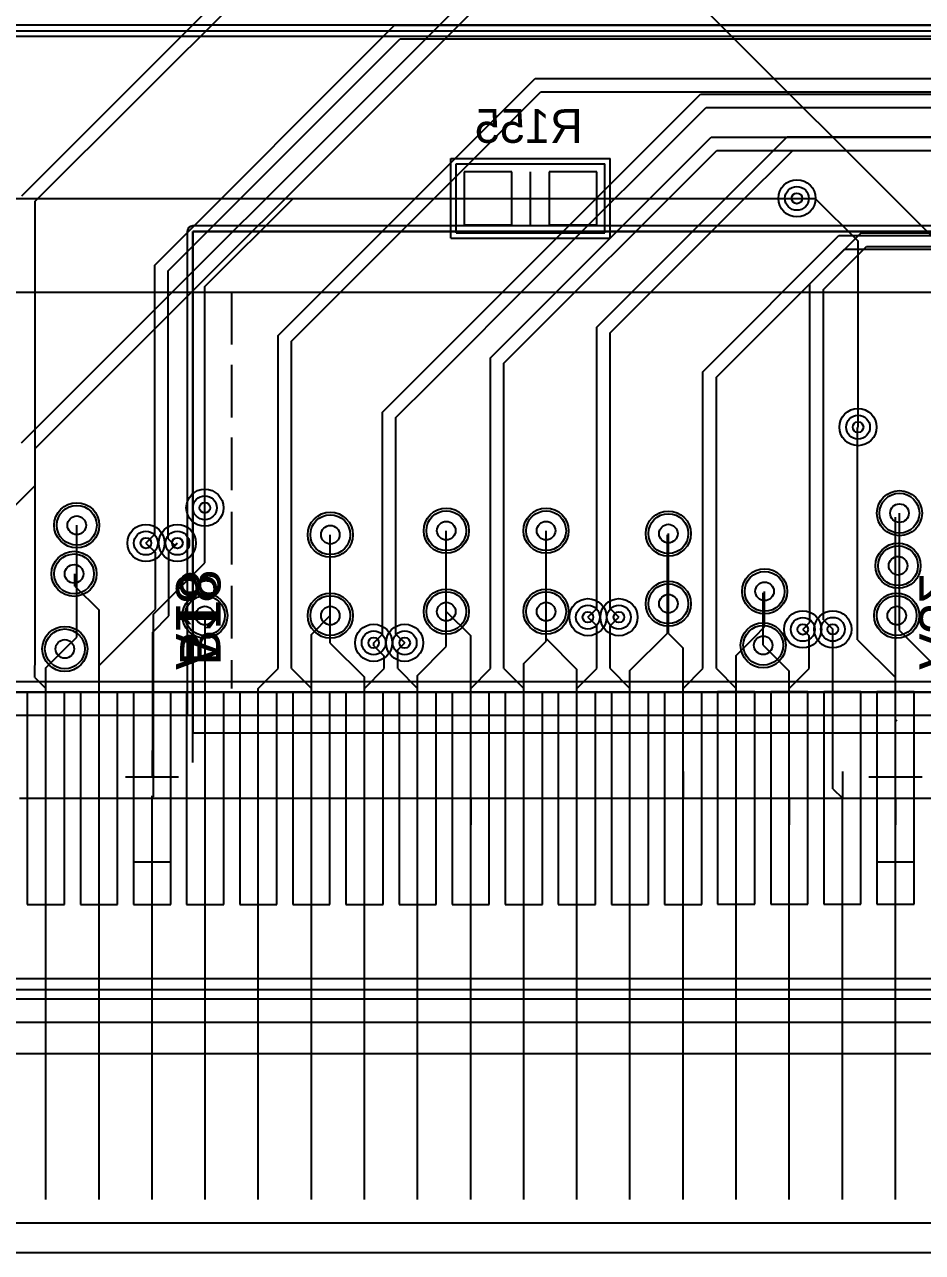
# Model space of a CAD drawing. Extents: x 28 to 300, y 18 to 330.
# Drawn here: x 137.5 to 154.41, y 79.44 to 102.57 of the extents above; entities that cross this region are included whole.
import ezdxf

# ---------------------------------------------------------------- set-up
doc = ezdxf.new("R2010")
doc.units = 0
for name, color, linetype in [('BOTTOMLAYER', 5, 'CONTINUOUS'), ('BOTTOMOVERLAY', 54, 'CONTINUOUS'), ('BOTTOMPASTE', 16, 'CONTINUOUS'), ('BOTTOMSOLDER', 6, 'CONTINUOUS'), ('DRILLDRAWING', 1, 'CONTINUOUS'), ('INTERNALPLANE1', 76, 'CONTINUOUS'), ('INTERNALPLANE6', 136, 'CONTINUOUS'), ('KEEPOUTLAYER', 6, 'CONTINUOUS'), ('MECHANICAL1', 6, 'CONTINUOUS'), ('MECHANICAL10', 56, 'CONTINUOUS'), ('MECHANICAL14', 56, 'CONTINUOUS'), ('MECHANICAL15', 56, 'CONTINUOUS'), ('MECHANICAL16', 56, 'CONTINUOUS'), ('MECHANICAL8', 56, 'CONTINUOUS'), ('MECHANICAL9', 56, 'CONTINUOUS'), ('MIDLAYER1', 16, 'CONTINUOUS'), ('MIDLAYER3', 90, 'CONTINUOUS'), ('MULTILAYER', 9, 'CONTINUOUS'), ('TOPLAYER', 1, 'CONTINUOUS'), ('TOPOVERLAY', 2, 'CONTINUOUS'), ('TOPSOLDER', 216, 'CONTINUOUS'), ('VIAHOLELAYER', 16, 'CONTINUOUS')]:
    doc.layers.add(name, color=color, linetype=linetype)

msp = doc.modelspace()

# ---------------------------------------------------------------- linework, layer by layer
at = {"layer": 'BOTTOMLAYER'}
for p, q in [((145.775, 99.8), (145.775, 98.8)), ((146.675, 99.8), (145.775, 99.8)), ((146.675, 98.8), (146.675, 99.8)), ((147.375, 99.8), (147.375, 98.8)), ((148.275, 99.8), (147.375, 99.8)), ((148.275, 98.8), (148.275, 99.8)), ((140.894, 97.638), (142.556, 99.3)), ((142.556, 99.3), (146.225, 99.3)), ((147.825, 99.3), (152.044, 99.3)), ((152.044, 99.3), (152.389, 99.3)), ((152.389, 99.3), (153.195, 98.494)), ((145.775, 98.8), (146.675, 98.8)), ((147.375, 98.8), (148.275, 98.8)), ((153.195, 94.991), (153.195, 98.494)), ((140.894, 93.472), (140.894, 97.638)), ((153.9, 92.38), (153.9, 93.296)), ((138.481, 92.227), (138.481, 93.142)), ((145.44, 91.516), (145.44, 93.04)), ((147.32, 91.516), (147.32, 93.04)), ((139.784, 92.807), (139.962, 92.629)), ((140.216, 92.646), (140.376, 92.806)), ((140.376, 92.806), (140.376, 92.807)), ((143.256, 91.44), (143.256, 92.964)), ((149.623, 91.664), (149.623, 92.985)), ((139.962, 91.562), (139.962, 92.629)), ((140.216, 91.435), (140.216, 92.646)), ((153.9, 91.44), (153.9, 92.38)), ((138.481, 91.036), (138.481, 92.227)), ((151.435, 91.226), (151.435, 91.897)), ((149.623, 91.106), (149.623, 91.664)), ((138.9, 90.5), (139.962, 91.562)), ((139.911, 91.13), (140.216, 91.435)), ((140.894, 91.44), (140.9, 91.434)), ((140.9, 88), (140.9, 91.434)), ((142.9, 91.084), (143.256, 91.44)), ((145.44, 91.516), (145.9, 91.057)), ((147.32, 90.957), (147.32, 91.516)), ((148.108, 91.41), (148.273, 91.245)), ((148.527, 91.245), (148.692, 91.41)), ((153.9, 89.483), (153.9, 91.44)), ((148.273, 90.441), (148.273, 91.245)), ((148.527, 90.441), (148.527, 91.245)), ((151.25, 91.041), (151.435, 91.226)), ((152.154, 91.181), (152.273, 91.062)), ((152.721, 88.18), (152.721, 91.182)), ((138.257, 90.813), (138.481, 91.036)), ((139.911, 88.411), (139.911, 91.13)), ((142.9, 88), (142.9, 91.084)), ((144.073, 90.874), (144.073, 90.928)), ((144.527, 90.798), (144.657, 90.928)), ((145.9, 88.001), (145.9, 91.057)), ((146.9, 90.537), (147.32, 90.957)), ((149.623, 91.106), (149.9, 90.828)), ((150.9, 90.691), (151.25, 91.041)), ((152.273, 90.571), (152.273, 91.062)), ((152.273, 90.571), (152.273, 90.979)), ((137.9, 90.456), (138.257, 90.813)), ((144.073, 90.874), (144.273, 90.674)), ((144.273, 90.441), (144.273, 90.674)), ((144.527, 90.441), (144.527, 90.798)), ((149.9, 88.001), (149.9, 90.828)), ((150.9, 88.002), (150.9, 90.691)), ((137.9, 88), (137.9, 90.456)), ((138.9, 88), (138.9, 90.5)), ((146.9, 88.001), (146.9, 90.537)), ((152.273, 90.441), (152.273, 90.571)), ((143.9, 90.068), (144.273, 90.441)), ((144.527, 90.441), (144.9, 90.068)), ((147.9, 90.068), (148.273, 90.441)), ((148.527, 90.441), (148.9, 90.068)), ((151.9, 90.068), (152.273, 90.441)), ((137.55, 90), (137.55, 86)), ((138.25, 90), (137.55, 90)), ((138.25, 86), (138.25, 90)), ((138.55, 90), (138.55, 86)), ((139.25, 90), (138.55, 90)), ((139.25, 86), (139.25, 90)), ((139.55, 90), (139.55, 86)), ((140.25, 90), (139.55, 90)), ((140.25, 86), (140.25, 90)), ((140.55, 90), (140.55, 86)), ((141.25, 90), (140.55, 90)), ((141.25, 86), (141.25, 90)), ((141.55, 90), (141.55, 86)), ((142.25, 90), (141.55, 90)), ((142.25, 86), (142.25, 90)), ((142.55, 90), (142.55, 86)), ((143.25, 90), (142.55, 90)), ((142.9, 88), (142.9, 90.022)), ((143.25, 86), (143.25, 90)), ((143.55, 90.001), (143.55, 86.001)), ((144.25, 90.001), (143.55, 90.001)), ((143.9, 88.001), (143.9, 90.068)), ((144.25, 86.001), (144.25, 90.001)), ((144.55, 90.001), (144.55, 86.001)), ((145.25, 90.001), (144.55, 90.001)), ((144.9, 88.001), (144.9, 90.068)), ((145.25, 86.001), (145.25, 90.001)), ((145.55, 90.001), (145.55, 86.001)), ((146.25, 90.001), (145.55, 90.001)), ((146.25, 86.001), (146.25, 90.001)), ((146.55, 90.001), (146.55, 86.001)), ((147.25, 90.001), (146.55, 90.001)), ((147.25, 86.001), (147.25, 90.001)), ((147.55, 90.001), (147.55, 86.001)), ((148.25, 90.001), (147.55, 90.001)), ((147.9, 88.001), (147.9, 90.068)), ((148.25, 86.001), (148.25, 90.001)), ((148.55, 90.001), (148.55, 86.001)), ((149.25, 90.001), (148.55, 90.001)), ((148.9, 88.001), (148.9, 90.068)), ((149.25, 86.001), (149.25, 90.001)), ((149.55, 90.001), (149.55, 86.001)), ((150.25, 90.001), (149.55, 90.001)), ((150.25, 86.001), (150.25, 90.001)), ((150.55, 90.002), (150.55, 86.002)), ((151.25, 90.002), (150.55, 90.002)), ((151.25, 86.002), (151.25, 90.002)), ((151.55, 90.002), (151.55, 86.002)), ((152.25, 90.002), (151.55, 90.002)), ((151.9, 88.002), (151.9, 90.068)), ((152.25, 86.002), (152.25, 90.002)), ((152.55, 90.002), (152.55, 86.002)), ((153.25, 90.002), (152.55, 90.002)), ((153.25, 86.002), (153.25, 90.002)), ((153.55, 90.002), (153.55, 86.002)), ((154.25, 90.002), (153.55, 90.002)), ((154.25, 86.002), (154.25, 90.002)), ((153.9, 88.002), (153.9, 89.483)), ((153.9, 89.483), (153.924, 89.459)), ((139.9, 88.4), (139.911, 88.411)), ((139.911, 88.411), (139.936, 88.436)), ((152.721, 88.18), (152.9, 88.002)), ((137.55, 86), (138.25, 86)), ((138.55, 86), (139.25, 86)), ((139.55, 86), (140.25, 86)), ((140.55, 86), (141.25, 86)), ((141.55, 86), (142.25, 86)), ((142.55, 86), (143.25, 86)), ((143.55, 86.001), (144.25, 86.001)), ((144.55, 86.001), (145.25, 86.001)), ((145.55, 86.001), (146.25, 86.001)), ((146.55, 86.001), (147.25, 86.001)), ((147.55, 86.001), (148.25, 86.001)), ((148.55, 86.001), (149.25, 86.001)), ((149.55, 86.001), (150.25, 86.001)), ((150.55, 86.002), (151.25, 86.002)), ((151.55, 86.002), (152.25, 86.002)), ((152.55, 86.002), (153.25, 86.002)), ((153.55, 86.002), (154.25, 86.002))]:
    msp.add_line(p, q, dxfattribs=at)
for centre, radius in [((152.044, 99.3), 0.225), ((153.195, 94.991), 0.225), ((140.894, 93.472), 0.225), ((153.975, 93.37), 0.375), ((138.481, 93.142), 0.375), ((143.256, 92.964), 0.375), ((145.44, 93.04), 0.375), ((147.32, 93.04), 0.375), ((149.623, 92.985), 0.375), ((139.784, 92.807), 0.225), ((140.376, 92.807), 0.225), ((153.949, 92.38), 0.375), ((138.43, 92.227), 0.375), ((151.435, 91.897), 0.375), ((145.44, 91.516), 0.375), ((147.32, 91.516), 0.375), ((149.623, 91.664), 0.375), ((140.894, 91.44), 0.375), ((143.256, 91.44), 0.375), ((148.108, 91.41), 0.225), ((148.692, 91.41), 0.225), ((153.924, 91.44), 0.375), ((152.154, 91.181), 0.225), ((152.721, 91.182), 0.225), ((138.257, 90.813), 0.375), ((144.073, 90.928), 0.225), ((144.657, 90.928), 0.225), ((151.409, 90.881), 0.375)]:
    msp.add_circle(centre, radius, dxfattribs=at)
at = {"layer": 'BOTTOMOVERLAY'}
msp.add_line((147.025, 98.8), (147.025, 99.8), dxfattribs=at)
at = {"layer": 'BOTTOMPASTE'}
for p, q in [((145.775, 99.8), (145.775, 98.8)), ((146.675, 99.8), (145.775, 99.8)), ((146.675, 98.8), (146.675, 99.8)), ((147.375, 99.8), (147.375, 98.8)), ((148.275, 99.8), (147.375, 99.8)), ((148.275, 98.8), (148.275, 99.8)), ((145.775, 98.8), (146.675, 98.8)), ((147.375, 98.8), (148.275, 98.8))]:
    msp.add_line(p, q, dxfattribs=at)
at = {"layer": 'BOTTOMSOLDER'}
for p, q in [((145.775, 99.8), (145.775, 98.8)), ((146.675, 99.8), (145.775, 99.8)), ((146.675, 98.8), (146.675, 99.8)), ((147.375, 99.8), (147.375, 98.8)), ((148.275, 99.8), (147.375, 99.8)), ((148.275, 98.8), (148.275, 99.8)), ((145.775, 98.8), (146.675, 98.8)), ((147.375, 98.8), (148.275, 98.8)), ((155.5, 90), (120.759, 90)), ((137.55, 90), (137.55, 86)), ((138.25, 90), (137.55, 90)), ((138.25, 86), (138.25, 90)), ((138.55, 90), (138.55, 86)), ((139.25, 90), (138.55, 90)), ((139.25, 86), (139.25, 90)), ((139.55, 90), (139.55, 86)), ((140.25, 90), (139.55, 90)), ((140.25, 86), (140.25, 90)), ((140.55, 90), (140.55, 86)), ((141.25, 90), (140.55, 90)), ((141.25, 86), (141.25, 90)), ((141.55, 90), (141.55, 86)), ((142.25, 90), (141.55, 90)), ((142.25, 86), (142.25, 90)), ((142.55, 90), (142.55, 86)), ((143.25, 90), (142.55, 90)), ((143.25, 86), (143.25, 90)), ((143.55, 90.001), (143.55, 86.001)), ((144.25, 90.001), (143.55, 90.001)), ((144.25, 86.001), (144.25, 90.001)), ((144.55, 90.001), (144.55, 86.001)), ((145.25, 90.001), (144.55, 90.001)), ((145.25, 86.001), (145.25, 90.001)), ((145.55, 90.001), (145.55, 86.001)), ((146.25, 90.001), (145.55, 90.001)), ((146.25, 86.001), (146.25, 90.001)), ((146.55, 90.001), (146.55, 86.001)), ((147.25, 90.001), (146.55, 90.001)), ((147.25, 86.001), (147.25, 90.001)), ((147.55, 90.001), (147.55, 86.001)), ((148.25, 90.001), (147.55, 90.001)), ((148.25, 86.001), (148.25, 90.001)), ((148.55, 90.001), (148.55, 86.001)), ((149.25, 90.001), (148.55, 90.001)), ((149.25, 86.001), (149.25, 90.001)), ((149.55, 90.001), (149.55, 86.001)), ((150.25, 90.001), (149.55, 90.001)), ((150.25, 86.001), (150.25, 90.001)), ((150.55, 90.002), (150.55, 86.002)), ((151.25, 90.002), (150.55, 90.002)), ((151.25, 86.002), (151.25, 90.002)), ((151.55, 90.002), (151.55, 86.002)), ((152.25, 90.002), (151.55, 90.002)), ((152.25, 86.002), (152.25, 90.002)), ((152.55, 90.002), (152.55, 86.002)), ((153.25, 90.002), (152.55, 90.002)), ((153.25, 86.002), (153.25, 90.002)), ((153.55, 90.002), (153.55, 86.002)), ((154.25, 90.002), (153.55, 90.002)), ((154.25, 86.002), (154.25, 90.002)), ((137.55, 86), (138.25, 86)), ((138.55, 86), (139.25, 86)), ((139.55, 86), (140.25, 86)), ((140.55, 86), (141.25, 86)), ((141.55, 86), (142.25, 86)), ((142.55, 86), (143.25, 86)), ((143.55, 86.001), (144.25, 86.001)), ((144.55, 86.001), (145.25, 86.001)), ((145.55, 86.001), (146.25, 86.001)), ((146.55, 86.001), (147.25, 86.001)), ((147.55, 86.001), (148.25, 86.001)), ((148.55, 86.001), (149.25, 86.001)), ((149.55, 86.001), (150.25, 86.001)), ((150.55, 86.002), (151.25, 86.002)), ((151.55, 86.002), (152.25, 86.002)), ((152.55, 86.002), (153.25, 86.002)), ((153.55, 86.002), (154.25, 86.002)), ((120.759, 79.999), (155.5, 79.999))]:
    msp.add_line(p, q, dxfattribs=at)
at = {"layer": 'DRILLDRAWING'}
for centre, radius in [((152.044, 99.3), 0.1), ((153.195, 94.991), 0.1), ((140.894, 93.472), 0.1), ((153.975, 93.37), 0.175), ((138.481, 93.142), 0.175), ((143.256, 92.964), 0.175), ((145.44, 93.04), 0.175), ((147.32, 93.04), 0.175), ((149.623, 92.985), 0.175), ((139.784, 92.807), 0.1), ((140.376, 92.807), 0.1), ((153.949, 92.38), 0.175), ((138.43, 92.227), 0.175), ((151.435, 91.897), 0.175), ((149.623, 91.664), 0.175), ((140.894, 91.44), 0.175), ((143.256, 91.44), 0.175), ((145.44, 91.516), 0.175), ((147.32, 91.516), 0.175), ((153.924, 91.44), 0.175), ((148.108, 91.41), 0.1), ((148.692, 91.41), 0.1), ((152.154, 91.181), 0.1), ((152.721, 91.182), 0.1), ((138.257, 90.813), 0.175), ((144.073, 90.928), 0.1), ((144.657, 90.928), 0.1), ((151.409, 90.881), 0.175)]:
    msp.add_circle(centre, radius, dxfattribs=at)
at = {"layer": 'INTERNALPLANE1'}
for p, q in [((143.594, 102.562), (125.039, 102.562)), ((143.602, 102.56), (143.594, 102.562)), ((158.45, 102.56), (143.602, 102.56)), ((133.688, 102.459), (143.594, 102.459)), ((133.792, 102.355), (143.594, 102.355)), ((143.594, 102.459), (158.45, 102.459)), ((143.594, 102.355), (143.602, 102.357)), ((143.602, 102.357), (158.408, 102.357)), ((140.626, 98.773), (140.593, 98.751)), ((140.665, 98.781), (140.626, 98.773)), ((155.747, 98.781), (140.665, 98.781)), ((140.571, 98.718), (140.563, 98.679)), ((140.563, 98.679), (140.563, 89.556)), ((140.593, 98.751), (140.571, 98.718)), ((140.665, 98.679), (155.747, 98.679)), ((140.665, 88.671), (140.665, 98.679)), ((140.665, 98.679), (140.665, 89.23)), ((155.5, 98.679), (140.665, 98.679)), ((155.506, 89.556), (134.374, 89.556)), ((140.563, 89.556), (134.81, 89.556)), ((140.665, 89.23), (155.5, 89.23)), ((134.374, 84.602), (155.506, 84.602)), ((134.8, 84.4), (155, 84.4))]:
    msp.add_line(p, q, dxfattribs=at)
for centre, radius in [((152.044, 99.3), 0.35), ((153.195, 94.991), 0.35), ((140.894, 93.472), 0.35), ((153.975, 93.37), 0.425), ((138.481, 93.142), 0.425), ((145.44, 93.04), 0.425), ((147.32, 93.04), 0.425), ((143.256, 92.964), 0.425), ((149.623, 92.985), 0.425), ((139.784, 92.807), 0.35), ((140.376, 92.807), 0.35), ((153.949, 92.38), 0.425), ((138.43, 92.227), 0.425), ((151.435, 91.897), 0.425), ((149.623, 91.664), 0.425), ((140.894, 91.44), 0.425), ((143.256, 91.44), 0.425), ((145.44, 91.516), 0.425), ((147.32, 91.516), 0.425), ((153.924, 91.44), 0.425), ((148.108, 91.41), 0.35), ((148.692, 91.41), 0.35), ((152.154, 91.181), 0.35), ((152.721, 91.182), 0.35), ((138.257, 90.813), 0.425), ((144.073, 90.928), 0.35), ((144.657, 90.928), 0.35), ((151.409, 90.881), 0.425)]:
    msp.add_circle(centre, radius, dxfattribs=at)
at = {"layer": 'INTERNALPLANE6'}
for p, q in [((155.405, 90.191), (134.069, 90.191)), ((154.989, 90.191), (134.81, 90.191)), ((134.069, 84.222), (155.405, 84.222)), ((134.8, 84.4), (155, 84.4))]:
    msp.add_line(p, q, dxfattribs=at)
for centre in [(152.044, 99.3), (153.195, 94.991), (140.894, 93.472), (139.784, 92.807), (140.376, 92.807), (148.108, 91.41), (148.692, 91.41), (152.154, 91.181), (152.721, 91.182), (144.073, 90.928), (144.657, 90.928)]:
    msp.add_circle(centre, 0.35, dxfattribs=at)
at = {"layer": 'KEEPOUTLAYER'}
msp.add_line((134.8, 84.4), (155, 84.4), dxfattribs=at)
at = {"layer": 'MECHANICAL1'}
msp.add_line((134.8, 84.4), (155, 84.4), dxfattribs=at)
at = {"layer": 'MECHANICAL10'}
for p, q in [((137.9, 80.444), (137.9, 88.044)), ((138.9, 80.444), (138.9, 88.044)), ((139.9, 80.444), (139.9, 88.044)), ((140.9, 80.444), (140.9, 88.044)), ((141.9, 80.444), (141.9, 88.044)), ((142.9, 80.444), (142.9, 88.044)), ((143.9, 80.444), (143.9, 88.044)), ((144.9, 80.444), (144.9, 88.044)), ((145.9, 80.444), (145.9, 88.044)), ((146.9, 80.444), (146.9, 88.044)), ((147.9, 80.444), (147.9, 88.044)), ((148.9, 80.444), (148.9, 88.044)), ((149.9, 80.444), (149.9, 88.044)), ((150.9, 80.444), (150.9, 88.044)), ((151.9, 80.444), (151.9, 88.044)), ((152.9, 80.444), (152.9, 88.044)), ((153.9, 80.444), (153.9, 88.044)), ((121.8, 79.444), (154.9, 79.444))]:
    msp.add_line(p, q, dxfattribs=at)
at = {"layer": 'MECHANICAL14'}
for p, q in [((145.625, 98.65), (145.625, 99.95)), ((145.625, 99.95), (148.425, 99.95)), ((148.425, 98.65), (148.425, 99.95)), ((145.625, 98.65), (148.425, 98.65)), ((134.8, 84.4), (155, 84.4))]:
    msp.add_line(p, q, dxfattribs=at)
at = {"layer": 'MECHANICAL15'}
for q in [(155.5, 90), (141.5, 90)]:
    msp.add_line((134.3, 90), q, dxfattribs=at)
at = {"layer": 'MECHANICAL16'}
for p, q in [((145.525, 100.05), (148.525, 100.05)), ((145.525, 98.55), (145.525, 100.05)), ((148.525, 98.55), (148.525, 100.05)), ((147.025, 99), (147.025, 99.6)), ((146.725, 99.3), (147.325, 99.3)), ((145.525, 98.55), (148.525, 98.55))]:
    msp.add_line(p, q, dxfattribs=at)
at = {"layer": 'MECHANICAL8'}
for p, q in [((139.9, 88.9), (139.9, 88.4)), ((139.9, 88.9), (139.9, 88.4)), ((153.9, 88.402), (153.9, 88.902)), ((153.9, 88.402), (153.9, 88.902)), ((137.9, 88), (137.9, 88.5)), ((137.9, 88), (137.9, 88.5)), ((138.9, 88), (138.9, 88.5)), ((138.9, 88), (138.9, 88.5)), ((139.4, 88.4), (139.9, 88.4)), ((139.4, 88.4), (139.9, 88.4)), ((139.9, 88.4), (140.4, 88.4)), ((139.9, 88.4), (140.4, 88.4)), ((140.9, 88), (140.9, 88.5)), ((140.9, 88), (140.9, 88.5)), ((141.9, 88), (141.9, 88.5)), ((141.9, 88), (141.9, 88.5)), ((142.9, 88), (142.9, 88.5)), ((142.9, 88), (142.9, 88.5)), ((143.9, 88.001), (143.9, 88.501)), ((143.9, 88.001), (143.9, 88.501)), ((144.9, 88.001), (144.9, 88.501)), ((144.9, 88.001), (144.9, 88.501)), ((145.9, 88.001), (145.9, 88.501)), ((145.9, 88.001), (145.9, 88.501)), ((146.9, 88.001), (146.9, 88.501)), ((146.9, 88.001), (146.9, 88.501)), ((147.9, 88.001), (147.9, 88.501)), ((147.9, 88.001), (147.9, 88.501)), ((148.9, 88.001), (148.9, 88.501)), ((148.9, 88.001), (148.9, 88.501)), ((149.9, 88.501), (149.9, 88.001)), ((149.9, 88.501), (149.9, 88.001)), ((150.9, 88.002), (150.9, 88.502)), ((150.9, 88.002), (150.9, 88.502)), ((151.9, 88.002), (151.9, 88.502)), ((151.9, 88.002), (151.9, 88.502)), ((152.9, 88.502), (152.9, 88.002)), ((152.9, 88.502), (152.9, 88.002)), ((153.4, 88.402), (153.9, 88.402)), ((153.4, 88.402), (153.9, 88.402)), ((153.9, 88.402), (154.4, 88.402)), ((153.9, 88.402), (154.4, 88.402)), ((137.4, 88), (137.9, 88)), ((137.4, 88), (137.9, 88)), ((137.9, 87.5), (137.9, 88)), ((137.9, 88), (138.4, 88)), ((137.9, 88), (138.4, 88)), ((137.9, 87.5), (137.9, 88)), ((138.4, 88), (138.9, 88)), ((138.4, 88), (138.9, 88)), ((138.9, 87.5), (138.9, 88)), ((138.9, 88), (139.4, 88)), ((138.9, 88), (139.4, 88)), ((138.9, 87.5), (138.9, 88)), ((139.4, 88), (139.9, 88)), ((139.4, 88), (139.9, 88)), ((139.9, 87.5), (139.9, 88)), ((139.9, 88), (140.4, 88)), ((139.9, 88), (140.4, 88)), ((139.9, 87.5), (139.9, 88)), ((140.4, 88), (140.9, 88)), ((140.4, 88), (140.9, 88)), ((140.9, 87.5), (140.9, 88)), ((140.9, 88), (141.4, 88)), ((140.9, 88), (141.4, 88)), ((140.9, 87.5), (140.9, 88)), ((141.4, 88), (141.9, 88)), ((141.4, 88), (141.9, 88)), ((141.9, 87.5), (141.9, 88)), ((141.9, 88), (142.4, 88)), ((141.9, 88), (142.4, 88)), ((141.9, 87.5), (141.9, 88)), ((142.4, 88), (142.9, 88)), ((142.4, 88), (142.9, 88)), ((142.9, 87.5), (142.9, 88)), ((142.9, 88), (143.4, 88)), ((142.9, 88), (143.4, 88)), ((142.9, 87.5), (142.9, 88)), ((143.4, 88.001), (143.9, 88.001)), ((143.4, 88.001), (143.9, 88.001)), ((143.9, 87.501), (143.9, 88.001)), ((143.9, 88.001), (144.4, 88.001)), ((143.9, 88.001), (144.4, 88.001)), ((143.9, 87.501), (143.9, 88.001)), ((144.4, 88.001), (144.9, 88.001)), ((144.4, 88.001), (144.9, 88.001)), ((144.9, 87.501), (144.9, 88.001)), ((144.9, 88.001), (145.4, 88.001)), ((144.9, 88.001), (145.4, 88.001)), ((144.9, 87.501), (144.9, 88.001)), ((145.4, 88.001), (145.9, 88.001)), ((145.4, 88.001), (145.9, 88.001)), ((145.9, 88.001), (145.9, 87.501)), ((145.9, 88.001), (146.4, 88.001)), ((145.9, 88.001), (146.4, 88.001)), ((145.9, 88.001), (145.9, 87.501)), ((146.4, 88.001), (146.9, 88.001)), ((146.4, 88.001), (146.9, 88.001)), ((146.9, 87.501), (146.9, 88.001)), ((146.9, 88.001), (147.4, 88.001)), ((146.9, 88.001), (147.4, 88.001)), ((146.9, 87.501), (146.9, 88.001)), ((147.4, 88.001), (147.9, 88.001)), ((147.4, 88.001), (147.9, 88.001)), ((147.9, 87.501), (147.9, 88.001)), ((147.9, 88.001), (148.4, 88.001)), ((147.9, 88.001), (148.4, 88.001)), ((147.9, 87.501), (147.9, 88.001)), ((148.4, 88.001), (148.9, 88.001)), ((148.4, 88.001), (148.9, 88.001)), ((148.9, 87.501), (148.9, 88.001)), ((148.9, 88.001), (149.4, 88.001)), ((148.9, 88.001), (149.4, 88.001)), ((148.9, 87.501), (148.9, 88.001)), ((149.4, 88.001), (149.9, 88.001)), ((149.4, 88.001), (149.9, 88.001)), ((149.9, 87.501), (149.9, 88.001)), ((149.9, 88.001), (150.4, 88.001)), ((149.9, 88.001), (150.4, 88.001)), ((149.9, 87.501), (149.9, 88.001)), ((150.4, 88.002), (150.9, 88.002)), ((150.4, 88.002), (150.9, 88.002)), ((150.9, 87.502), (150.9, 88.002)), ((150.9, 88.002), (151.4, 88.002)), ((150.9, 88.002), (151.4, 88.002)), ((150.9, 87.502), (150.9, 88.002)), ((151.4, 88.002), (151.9, 88.002)), ((151.4, 88.002), (151.9, 88.002)), ((151.9, 88.002), (151.9, 87.502)), ((151.9, 88.002), (152.4, 88.002)), ((151.9, 88.002), (152.4, 88.002)), ((151.9, 88.002), (151.9, 87.502)), ((152.4, 88.002), (152.9, 88.002)), ((152.4, 88.002), (152.9, 88.002)), ((152.9, 87.502), (152.9, 88.002)), ((152.9, 88.002), (153.4, 88.002)), ((152.9, 88.002), (153.4, 88.002)), ((152.9, 87.502), (152.9, 88.002)), ((153.4, 88.002), (153.9, 88.002)), ((153.4, 88.002), (153.9, 88.002)), ((153.9, 88.002), (153.9, 87.502)), ((153.9, 88.002), (154.4, 88.002)), ((153.9, 88.002), (154.4, 88.002)), ((153.9, 88.002), (153.9, 87.502)), ((154.4, 88.002), (154.9, 88.002)), ((154.4, 88.002), (154.9, 88.002)), ((134.8, 84.4), (155, 84.4))]:
    msp.add_line(p, q, dxfattribs=at)
at = {"layer": 'MECHANICAL9'}
for p, q in [((134.82, 83.78), (155.291, 83.78)), ((60.3, 83.194), (265.984, 83.194))]:
    msp.add_line(p, q, dxfattribs=at)
at = {"layer": 'MIDLAYER1'}
for p, q in [((137.446, 99.35), (141.783, 103.687)), ((137.7, 99.245), (141.889, 103.433)), ((139.949, 98.043), (144.467, 102.56)), ((144.467, 102.56), (164.424, 102.56)), ((140.203, 97.937), (144.572, 102.306)), ((144.572, 102.306), (164.091, 102.306)), ((144.238, 95.275), (150.229, 101.266)), ((150.229, 101.266), (165.739, 101.266)), ((147.205, 97.883), (150.334, 101.012)), ((150.334, 101.012), (165.844, 101.012)), ((148.273, 96.872), (151.858, 100.457)), ((151.858, 100.457), (171.75, 100.457)), ((150.909, 99.149), (151.964, 100.203)), ((151.964, 100.203), (171.911, 100.203)), ((137.7, 93.89), (137.7, 99.245)), ((148.527, 96.766), (150.909, 99.149)), ((152.29, 97.688), (153.251, 98.649)), ((153.251, 98.649), (173.063, 98.649)), ((152.544, 97.583), (153.356, 98.395)), ((153.356, 98.395), (173.168, 98.395)), ((139.949, 92.972), (139.949, 98.043)), ((140.203, 92.885), (140.203, 97.937)), ((145.16, 95.838), (147.205, 97.883)), ((152.29, 96.085), (152.29, 97.688)), ((152.544, 95.906), (152.544, 97.583)), ((148.273, 91.576), (148.273, 96.872)), ((148.527, 95.83), (148.527, 96.766)), ((148.527, 95.83), (148.527, 96.262)), ((152.29, 94.089), (152.29, 96.085)), ((144.492, 95.17), (145.16, 95.838)), ((148.527, 91.576), (148.527, 95.83)), ((152.544, 94.268), (152.544, 95.906)), ((144.238, 91.093), (144.238, 95.275)), ((144.492, 91.093), (144.492, 95.17)), ((152.544, 91.36), (152.544, 94.268)), ((152.29, 91.317), (152.29, 94.089)), ((136.881, 93.07), (137.7, 93.89)), ((139.784, 92.807), (139.949, 92.972)), ((140.203, 92.885), (140.329, 92.759)), ((140.329, 92.759), (140.376, 92.807)), ((148.108, 91.41), (148.273, 91.576)), ((148.527, 91.576), (148.692, 91.41)), ((152.154, 91.181), (152.29, 91.317)), ((152.544, 91.36), (152.721, 91.182)), ((144.073, 90.928), (144.238, 91.093)), ((144.492, 91.093), (144.657, 90.928))]:
    msp.add_line(p, q, dxfattribs=at)
for centre, radius in [((152.044, 99.3), 0.225), ((153.195, 94.991), 0.225), ((140.894, 93.472), 0.225), ((153.975, 93.37), 0.375), ((138.481, 93.142), 0.375), ((143.256, 92.964), 0.375), ((145.44, 93.04), 0.375), ((147.32, 93.04), 0.375), ((149.623, 92.985), 0.375), ((139.784, 92.807), 0.225), ((140.376, 92.807), 0.225), ((153.949, 92.38), 0.375), ((138.43, 92.227), 0.375), ((151.435, 91.897), 0.375), ((145.44, 91.516), 0.375), ((147.32, 91.516), 0.375), ((149.623, 91.664), 0.375), ((140.894, 91.44), 0.375), ((143.256, 91.44), 0.375), ((148.108, 91.41), 0.225), ((148.692, 91.41), 0.225), ((153.924, 91.44), 0.375), ((152.154, 91.181), 0.225), ((152.721, 91.182), 0.225), ((138.257, 90.813), 0.375), ((144.073, 90.928), 0.225), ((144.657, 90.928), 0.225), ((151.409, 90.881), 0.375)]:
    msp.add_circle(centre, radius, dxfattribs=at)
at = {"layer": 'MIDLAYER3'}
for p, q in [((154.805, 98.369), (147.184, 105.99)), ((135.457, 99.3), (152.044, 99.3))]:
    msp.add_line(p, q, dxfattribs=at)
for centre, radius in [((152.044, 99.3), 0.225), ((153.195, 94.991), 0.225), ((140.894, 93.472), 0.225), ((153.975, 93.37), 0.375), ((138.481, 93.142), 0.375), ((143.256, 92.964), 0.375), ((145.44, 93.04), 0.375), ((147.32, 93.04), 0.375), ((149.623, 92.985), 0.375), ((139.784, 92.807), 0.225), ((140.376, 92.807), 0.225), ((153.949, 92.38), 0.375), ((138.43, 92.227), 0.375), ((151.435, 91.897), 0.375), ((145.44, 91.516), 0.375), ((147.32, 91.516), 0.375), ((149.623, 91.664), 0.375), ((140.894, 91.44), 0.375), ((143.256, 91.44), 0.375), ((148.108, 91.41), 0.225), ((148.692, 91.41), 0.225), ((153.924, 91.44), 0.375), ((152.154, 91.181), 0.225), ((152.721, 91.182), 0.225), ((138.257, 90.813), 0.375), ((144.073, 90.928), 0.225), ((144.657, 90.928), 0.225), ((151.409, 90.881), 0.375)]:
    msp.add_circle(centre, radius, dxfattribs=at)
at = {"layer": 'MULTILAYER'}
for centre, radius in [((152.044, 99.3), 0.225), ((153.195, 94.991), 0.225), ((140.894, 93.472), 0.225), ((153.975, 93.37), 0.375), ((138.481, 93.142), 0.375), ((143.256, 92.964), 0.375), ((145.44, 93.04), 0.375), ((147.32, 93.04), 0.375), ((149.623, 92.985), 0.375), ((139.784, 92.807), 0.225), ((140.376, 92.807), 0.225), ((153.949, 92.38), 0.375), ((138.43, 92.227), 0.375), ((151.435, 91.897), 0.375), ((145.44, 91.516), 0.375), ((147.32, 91.516), 0.375), ((149.623, 91.664), 0.375), ((140.894, 91.44), 0.375), ((143.256, 91.44), 0.375), ((148.108, 91.41), 0.225), ((148.692, 91.41), 0.225), ((153.924, 91.44), 0.375), ((152.154, 91.181), 0.225), ((152.721, 91.182), 0.225), ((138.257, 90.813), 0.375), ((144.073, 90.928), 0.225), ((144.657, 90.928), 0.225), ((151.409, 90.881), 0.375)]:
    msp.add_circle(centre, radius, dxfattribs=at)
at = {"layer": 'TOPLAYER'}
for p, q in [((137.443, 94.695), (146.966, 104.217)), ((137.697, 94.59), (147.071, 103.963)), ((142.273, 96.714), (147.117, 101.558)), ((147.117, 101.558), (154.973, 101.558)), ((142.527, 96.608), (147.222, 101.304)), ((147.222, 101.304), (155.084, 101.304)), ((146.273, 96.298), (150.427, 100.453)), ((150.427, 100.453), (156.395, 100.453)), ((146.527, 96.193), (150.533, 100.199)), ((150.533, 100.199), (156.765, 100.199)), ((150.273, 96.035), (152.836, 98.598)), ((152.836, 98.598), (176.233, 98.598)), ((150.527, 95.93), (152.941, 98.344)), ((152.941, 98.344), (176.338, 98.344)), ((142.273, 90.441), (142.273, 96.714)), ((142.527, 90.441), (142.527, 96.608)), ((146.273, 96.16), (146.273, 96.298)), ((146.273, 94.063), (146.273, 96.16)), ((146.527, 93.898), (146.527, 96.193)), ((150.273, 90.441), (150.273, 96.035)), ((150.527, 90.441), (150.527, 95.93)), ((153.187, 94.983), (153.195, 94.991)), ((153.187, 90.985), (153.187, 94.983)), ((137.697, 90.507), (137.697, 94.59)), ((146.273, 90.441), (146.273, 94.063)), ((146.527, 90.441), (146.527, 93.898)), ((140.894, 92.435), (140.894, 93.472)), ((153.975, 92.38), (153.975, 93.37)), ((145.44, 91.516), (145.44, 93.04)), ((147.32, 91.516), (147.32, 93.04)), ((143.256, 91.44), (143.256, 92.964)), ((149.606, 91.664), (149.606, 92.964)), ((139.924, 91.465), (140.894, 92.435)), ((153.975, 91.44), (153.975, 92.38)), ((138.447, 91.995), (138.447, 92.227)), ((138.447, 91.995), (138.9, 91.541)), ((151.409, 90.881), (151.409, 91.872)), ((149.606, 91.11), (149.606, 91.664)), ((138.9, 90.813), (138.9, 91.541)), ((139.924, 88.4), (139.924, 91.465)), ((140.894, 91.44), (140.9, 91.434)), ((140.9, 88), (140.9, 91.434)), ((143.256, 90.923), (143.256, 91.44)), ((145.44, 90.856), (145.44, 91.516)), ((147.32, 91.008), (147.32, 91.516)), ((153.975, 91.161), (153.975, 91.44)), ((153.975, 91.161), (154.9, 90.235)), ((143.256, 90.923), (143.9, 90.279)), ((147.32, 91.008), (147.9, 90.428)), ((148.9, 90.404), (149.606, 91.11)), ((153.187, 90.985), (153.9, 90.273)), ((138.9, 88), (138.9, 90.813)), ((144.9, 90.315), (145.44, 90.856)), ((151.409, 90.881), (151.9, 90.391)), ((137.692, 90.501), (137.697, 90.507)), ((137.692, 90.276), (137.692, 90.501)), ((137.692, 90.276), (137.9, 90.068)), ((141.9, 90.068), (142.273, 90.441)), ((142.527, 90.441), (142.9, 90.068)), ((143.9, 89.78), (143.9, 90.279)), ((144.9, 88.001), (144.9, 90.315)), ((145.9, 90.068), (146.273, 90.441)), ((146.527, 90.441), (146.9, 90.068)), ((147.9, 88.001), (147.9, 90.428)), ((148.9, 88.001), (148.9, 90.404)), ((149.9, 90.068), (150.273, 90.441)), ((150.527, 90.441), (150.9, 90.068)), ((151.9, 88.002), (151.9, 90.391)), ((153.9, 88.402), (153.9, 90.273)), ((137.55, 90), (137.55, 86)), ((138.25, 90), (137.55, 90)), ((137.9, 88), (137.9, 90.068)), ((138.25, 86), (138.25, 90)), ((138.55, 90), (138.55, 86)), ((139.25, 90), (138.55, 90)), ((139.25, 86), (139.25, 90)), ((139.55, 90), (139.55, 86.8)), ((140.25, 90), (139.55, 90)), ((140.25, 86.8), (140.25, 90)), ((140.55, 90), (140.55, 86)), ((141.25, 90), (140.55, 90)), ((141.25, 86), (141.25, 90)), ((141.55, 90), (141.55, 86)), ((142.25, 90), (141.55, 90)), ((141.9, 88), (141.9, 90.068)), ((142.25, 86), (142.25, 90)), ((142.55, 90), (142.55, 86)), ((143.25, 90), (142.55, 90)), ((142.9, 88), (142.9, 90.068)), ((143.25, 86), (143.25, 90)), ((143.55, 90.001), (143.55, 86.001)), ((144.25, 90.001), (143.55, 90.001)), ((144.25, 86.001), (144.25, 90.001)), ((144.55, 90.001), (144.55, 86.001)), ((145.25, 90.001), (144.55, 90.001)), ((145.25, 86.001), (145.25, 90.001)), ((145.55, 90.001), (145.55, 86.001)), ((146.25, 90.001), (145.55, 90.001)), ((145.9, 88.001), (145.9, 90.068)), ((146.25, 86.001), (146.25, 90.001)), ((146.55, 90.001), (146.55, 86.001)), ((147.25, 90.001), (146.55, 90.001)), ((146.9, 88.001), (146.9, 90.068)), ((147.25, 86.001), (147.25, 90.001)), ((147.55, 90.001), (147.55, 86.001)), ((148.25, 90.001), (147.55, 90.001)), ((148.25, 86.001), (148.25, 90.001)), ((148.55, 90.001), (148.55, 86.001)), ((149.25, 90.001), (148.55, 90.001)), ((149.25, 86.001), (149.25, 90.001)), ((149.55, 90.001), (149.55, 86.001)), ((150.25, 90.001), (149.55, 90.001)), ((149.9, 88.001), (149.9, 90.068)), ((150.25, 86.001), (150.25, 90.001)), ((150.55, 90.002), (150.55, 86.002)), ((151.25, 90.002), (150.55, 90.002)), ((150.9, 88.002), (150.9, 90.068)), ((151.25, 86.002), (151.25, 90.002)), ((151.55, 90.002), (151.55, 86.002)), ((152.25, 90.002), (151.55, 90.002)), ((152.25, 86.002), (152.25, 90.002)), ((152.55, 90.002), (152.55, 86.002)), ((153.25, 90.002), (152.55, 90.002)), ((153.25, 86.002), (153.25, 90.002)), ((153.55, 90.002), (153.55, 86.802)), ((154.25, 90.002), (153.55, 90.002)), ((154.25, 86.802), (154.25, 90.002)), ((143.9, 88.001), (143.9, 89.97)), ((139.924, 88.024), (139.924, 88.4)), ((153.9, 88.002), (153.9, 88.402)), ((139.9, 88), (139.924, 88.024)), ((139.55, 86.8), (140.25, 86.8)), ((153.55, 86.802), (154.25, 86.802)), ((137.55, 86), (138.25, 86)), ((138.55, 86), (139.25, 86)), ((140.55, 86), (141.25, 86)), ((141.55, 86), (142.25, 86)), ((142.55, 86), (143.25, 86)), ((143.55, 86.001), (144.25, 86.001)), ((144.55, 86.001), (145.25, 86.001)), ((145.55, 86.001), (146.25, 86.001)), ((146.55, 86.001), (147.25, 86.001)), ((147.55, 86.001), (148.25, 86.001)), ((148.55, 86.001), (149.25, 86.001)), ((149.55, 86.001), (150.25, 86.001)), ((150.55, 86.002), (151.25, 86.002)), ((151.55, 86.002), (152.25, 86.002)), ((152.55, 86.002), (153.25, 86.002))]:
    msp.add_line(p, q, dxfattribs=at)
for centre, radius in [((152.044, 99.3), 0.225), ((153.195, 94.991), 0.225), ((140.894, 93.472), 0.225), ((153.975, 93.37), 0.375), ((138.481, 93.142), 0.375), ((143.256, 92.964), 0.375), ((145.44, 93.04), 0.375), ((147.32, 93.04), 0.375), ((149.623, 92.985), 0.375), ((139.784, 92.807), 0.225), ((140.376, 92.807), 0.225), ((153.949, 92.38), 0.375), ((138.43, 92.227), 0.375), ((151.435, 91.897), 0.375), ((145.44, 91.516), 0.375), ((147.32, 91.516), 0.375), ((149.623, 91.664), 0.375), ((140.894, 91.44), 0.375), ((143.256, 91.44), 0.375), ((148.108, 91.41), 0.225), ((148.692, 91.41), 0.225), ((153.924, 91.44), 0.375), ((152.154, 91.181), 0.225), ((152.721, 91.182), 0.225), ((138.257, 90.813), 0.375), ((144.073, 90.928), 0.225), ((144.657, 90.928), 0.225), ((151.409, 90.881), 0.375)]:
    msp.add_circle(centre, radius, dxfattribs=at)
at = {"layer": 'TOPOVERLAY'}
for p, q in [((109.55, 97.536), (155.5, 97.536)), ((141.402, 96.545), (141.402, 97.536)), ((141.402, 95.174), (141.402, 96.164)), ((141.402, 93.802), (141.402, 94.793)), ((141.402, 92.405), (141.402, 93.396)), ((141.402, 91.008), (141.402, 91.999)), ((141.402, 90.068), (141.402, 90.602))]:
    msp.add_line(p, q, dxfattribs=at)
at = {"layer": 'TOPSOLDER'}
for p, q in [((155.913, 90), (120.835, 90)), ((137.55, 90), (137.55, 86)), ((138.25, 90), (137.55, 90)), ((138.25, 86), (138.25, 90)), ((138.55, 90), (138.55, 86)), ((139.25, 90), (138.55, 90)), ((139.25, 86), (139.25, 90)), ((139.55, 90), (139.55, 86.8)), ((140.25, 90), (139.55, 90)), ((140.25, 86.8), (140.25, 90)), ((140.55, 90), (140.55, 86)), ((141.25, 90), (140.55, 90)), ((141.25, 86), (141.25, 90)), ((141.55, 90), (141.55, 86)), ((142.25, 90), (141.55, 90)), ((142.25, 86), (142.25, 90)), ((142.55, 90), (142.55, 86)), ((143.25, 90), (142.55, 90)), ((143.25, 86), (143.25, 90)), ((143.55, 90.001), (143.55, 86.001)), ((144.25, 90.001), (143.55, 90.001)), ((144.25, 86.001), (144.25, 90.001)), ((144.55, 90.001), (144.55, 86.001)), ((145.25, 90.001), (144.55, 90.001)), ((145.25, 86.001), (145.25, 90.001)), ((145.55, 90.001), (145.55, 86.001)), ((146.25, 90.001), (145.55, 90.001)), ((146.25, 86.001), (146.25, 90.001)), ((146.55, 90.001), (146.55, 86.001)), ((147.25, 90.001), (146.55, 90.001)), ((147.25, 86.001), (147.25, 90.001)), ((147.55, 90.001), (147.55, 86.001)), ((148.25, 90.001), (147.55, 90.001)), ((148.25, 86.001), (148.25, 90.001)), ((148.55, 90.001), (148.55, 86.001)), ((149.25, 90.001), (148.55, 90.001)), ((149.25, 86.001), (149.25, 90.001)), ((149.55, 90.001), (149.55, 86.001)), ((150.25, 90.001), (149.55, 90.001)), ((150.25, 86.001), (150.25, 90.001)), ((150.55, 90.002), (150.55, 86.002)), ((151.25, 90.002), (150.55, 90.002)), ((151.25, 86.002), (151.25, 90.002)), ((151.55, 90.002), (151.55, 86.002)), ((152.25, 90.002), (151.55, 90.002)), ((152.25, 86.002), (152.25, 90.002)), ((152.55, 90.002), (152.55, 86.002)), ((153.25, 90.002), (152.55, 90.002)), ((153.25, 86.002), (153.25, 90.002)), ((153.55, 90.002), (153.55, 86.802)), ((154.25, 90.002), (153.55, 90.002)), ((154.25, 86.802), (154.25, 90.002)), ((139.55, 86.8), (140.25, 86.8)), ((153.55, 86.802), (154.25, 86.802)), ((137.55, 86), (138.25, 86)), ((138.55, 86), (139.25, 86)), ((140.55, 86), (141.25, 86)), ((141.55, 86), (142.25, 86)), ((142.55, 86), (143.25, 86)), ((143.55, 86.001), (144.25, 86.001)), ((144.55, 86.001), (145.25, 86.001)), ((145.55, 86.001), (146.25, 86.001)), ((146.55, 86.001), (147.25, 86.001)), ((147.55, 86.001), (148.25, 86.001)), ((148.55, 86.001), (149.25, 86.001)), ((149.55, 86.001), (150.25, 86.001)), ((150.55, 86.002), (151.25, 86.002)), ((151.55, 86.002), (152.25, 86.002)), ((152.55, 86.002), (153.25, 86.002)), ((120.835, 80), (155.913, 80))]:
    msp.add_line(p, q, dxfattribs=at)
at = {"layer": 'VIAHOLELAYER'}
for centre, radius in [((152.044, 99.3), 0.1), ((153.195, 94.991), 0.1), ((140.894, 93.472), 0.1), ((153.975, 93.37), 0.175), ((138.481, 93.142), 0.175), ((143.256, 92.964), 0.175), ((145.44, 93.04), 0.175), ((147.32, 93.04), 0.175), ((149.623, 92.985), 0.175), ((139.784, 92.807), 0.1), ((140.376, 92.807), 0.1), ((153.949, 92.38), 0.175), ((138.43, 92.227), 0.175), ((151.435, 91.897), 0.175), ((149.623, 91.664), 0.175), ((140.894, 91.44), 0.175), ((143.256, 91.44), 0.175), ((145.44, 91.516), 0.175), ((147.32, 91.516), 0.175), ((153.924, 91.44), 0.175), ((148.108, 91.41), 0.1), ((148.692, 91.41), 0.1), ((152.154, 91.181), 0.1), ((152.721, 91.182), 0.1), ((138.257, 90.813), 0.175), ((144.073, 90.928), 0.1), ((144.657, 90.928), 0.1), ((151.409, 90.881), 0.175)]:
    msp.add_circle(centre, radius, dxfattribs=at)

# ---------------------------------------------------------------- texts
at = {"layer": 'BOTTOMOVERLAY', "text_generation_flag": 2}
for s, height, rotation, p in [('R155', 0.635, 360, (148.008, 100.346)), ('A18', 0.762, 270, (140.351, 90.42)), ('A32', 0.762, 270, (154.351, 90.422))]:
    msp.add_text(s, height=height, rotation=rotation, dxfattribs=at).set_placement(p)
at = {"layer": 'TOPOVERLAY'}
msp.add_text('B18', height=0.762, rotation=90, dxfattribs=at).set_placement((141.189, 90.496))

doc.saveas('drawing.dxf')
